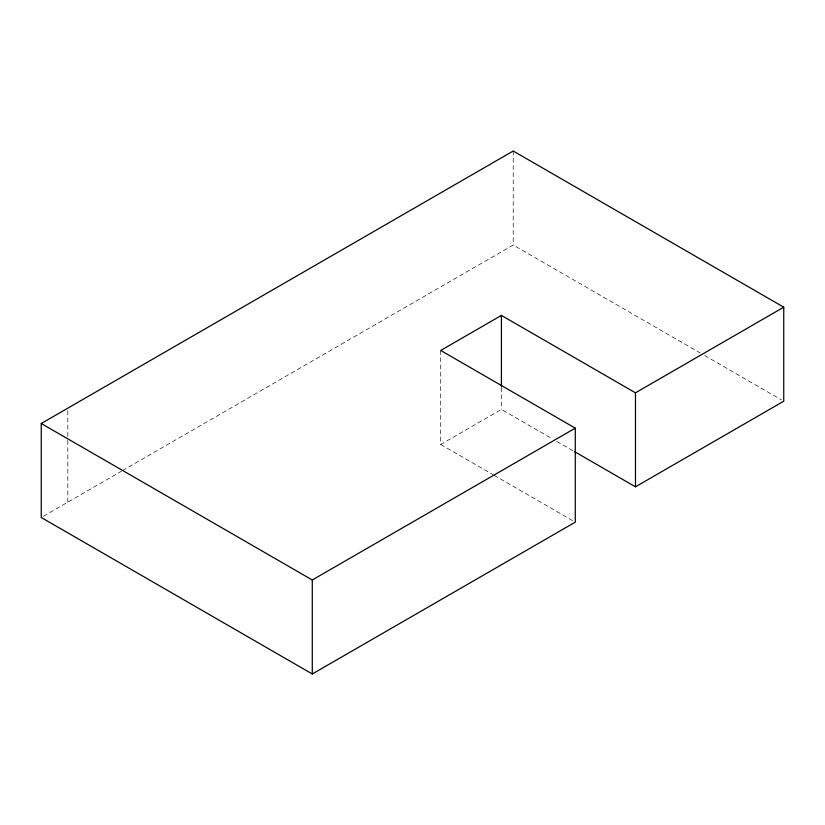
<?xml version="1.0" encoding="UTF-8"?>
<svg xmlns="http://www.w3.org/2000/svg" width="825" height="825" viewBox="0 0 825 825"><rect width="100%" height="100%" fill="white"/><g stroke="black" fill="none" stroke-linecap="round" stroke-linejoin="round"><path stroke-width="0.62" stroke-dasharray="4.12 3.09" d="M43.467 516.223L121.409 471.23M122.523 470.58L513.212 245.015L700.25 353.007M440.705 350.46L440.705 444.469L501.414 409.417L552.379 438.838M704.705 355.575L781.523 399.929M556.813 441.396L573.427 450.997M440.705 444.469L492.968 474.643M494.082 475.282L573.045 520.874M513.212 151.016L513.212 245.015M501.414 387.523L501.414 409.417M67.825 410.726L67.825 439.065M67.825 440.344L67.825 502.157"/><path stroke-width="1.24" d="M783.75 307.199L635.477 392.813L501.414 315.408L440.705 350.46L575.273 428.154L575.273 522.153L312.283 673.984L41.25 517.502L41.25 423.503L513.212 151.016L783.75 307.199L783.75 401.208L635.477 486.812L574.54 451.636M41.25 423.503L312.283 579.985L575.273 428.154M635.477 392.813L635.477 486.812M501.414 315.408L501.414 386.234M312.283 579.985L312.283 673.984"/></g></svg>
